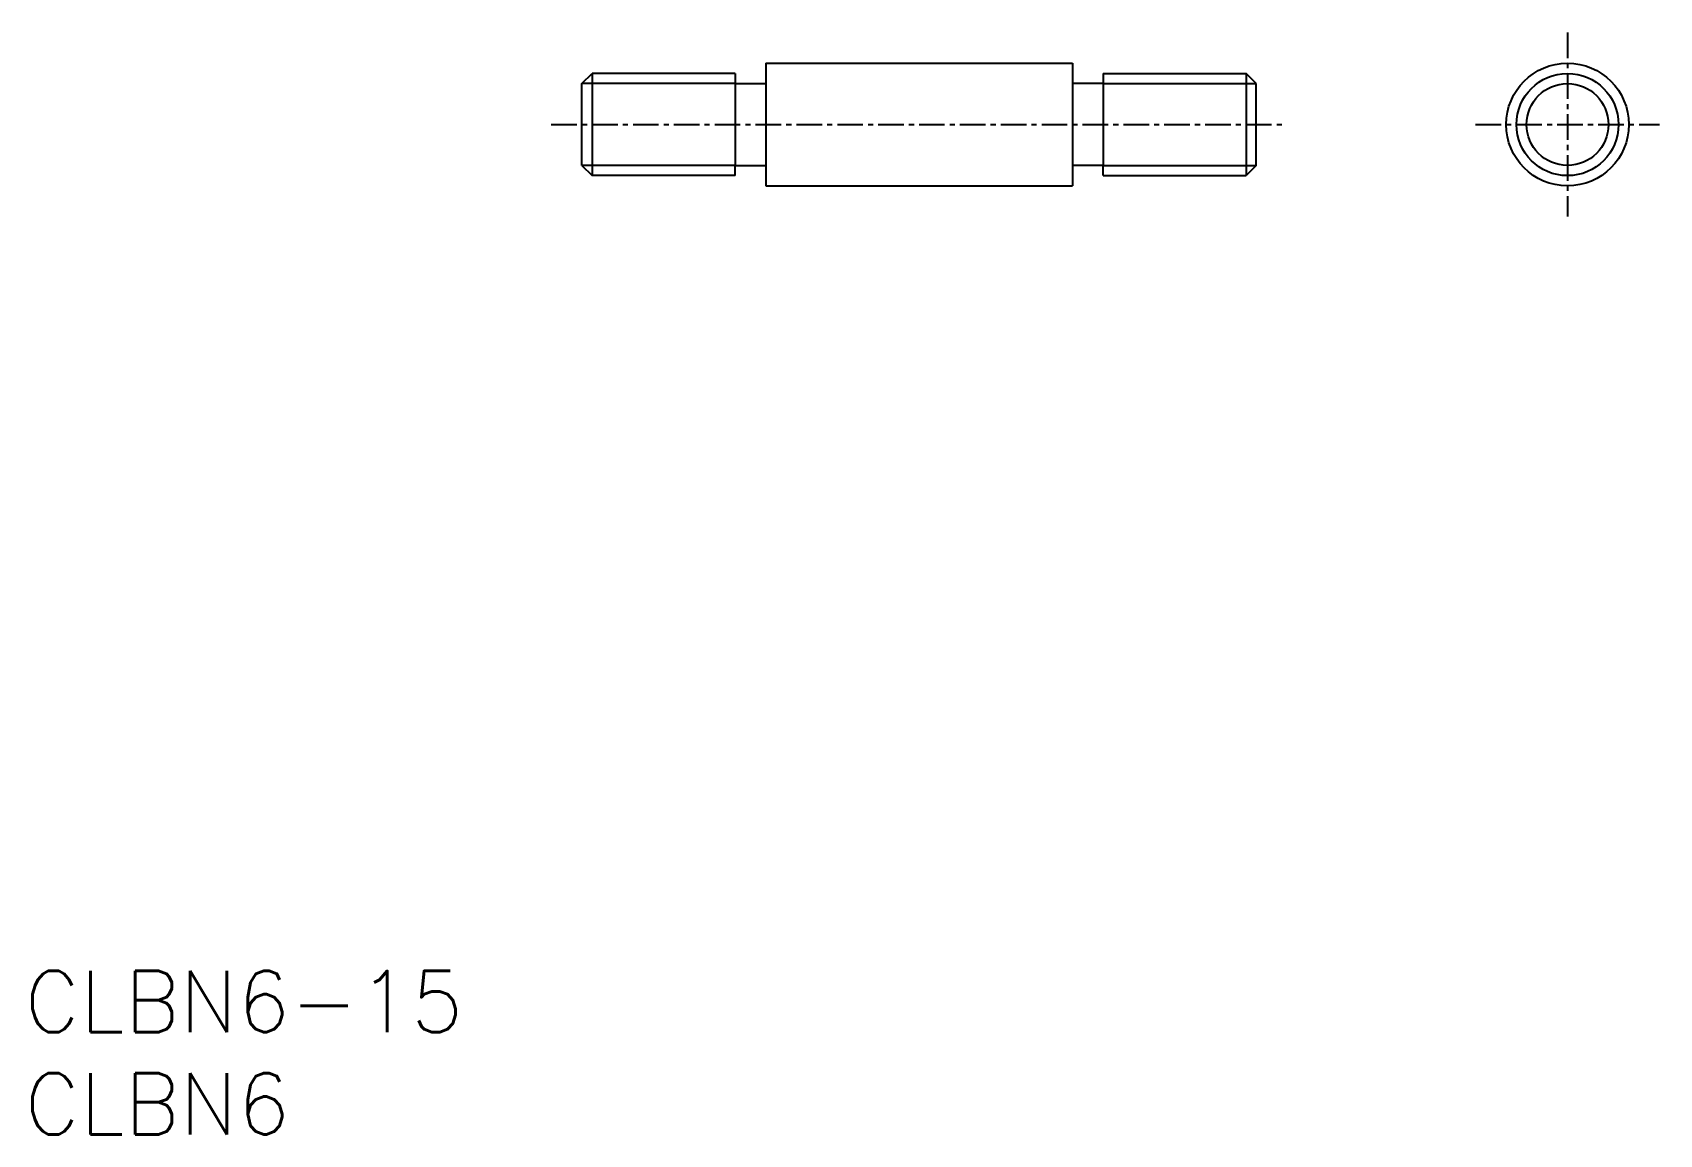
# Model space of a CAD drawing. Extents: x 45.2 to 124.8, y 37.3 to 91.2.
import ezdxf
from ezdxf.enums import TextEntityAlignment as Align

# ---------------------------------------------------------------- set-up
doc = ezdxf.new("R2010")
doc.units = 0
doc.linetypes.add('CENTER', pattern=[2, 1.25, -0.25, 0.25, -0.25])
doc.layers.get('0').update_dxf_attribs({"linetype": 'CONTINUOUS'})
doc.layers.add('CENTER', color=1, linetype='CENTER')
doc.styles.get("Standard").update_dxf_attribs({"font": 'txt.shx', "bigfont": 'extfont.shx'})

msp = doc.modelspace()

# ---------------------------------------------------------------- linework, layer by layer
for p, q in [((72.053, 88.695), (72.553, 89.195)), ((79.553, 89.195), (72.553, 89.195)), ((72.553, 89.195), (72.553, 84.195)), ((79.553, 89.195), (79.553, 88.695)), ((97.553, 89.195), (97.553, 88.695)), ((97.553, 89.195), (104.553, 89.195)), ((104.553, 89.195), (104.553, 84.195)), ((105.053, 88.695), (104.553, 89.195)), ((72.053, 84.695), (72.053, 88.695)), ((79.553, 88.695), (81.053, 88.695)), ((79.553, 88.695), (79.553, 84.695)), ((97.553, 88.695), (96.053, 88.695)), ((97.553, 88.695), (97.553, 84.695)), ((105.053, 84.695), (105.053, 88.695)), ((72.053, 84.695), (72.553, 84.195)), ((79.553, 84.195), (79.553, 84.695)), ((79.553, 84.695), (81.053, 84.695)), ((97.553, 84.695), (96.053, 84.695)), ((97.553, 84.195), (97.553, 84.695)), ((105.053, 84.695), (104.553, 84.195)), ((79.553, 84.195), (72.553, 84.195)), ((97.553, 84.195), (104.553, 84.195))]:
    msp.add_line(p, q)
at = {"color": 7, "linetype": 'CONTINUOUS'}
for p, q in [((81.053, 89.695), (96.053, 89.695)), ((81.053, 89.695), (81.053, 83.695)), ((96.053, 89.695), (96.053, 83.695)), ((81.053, 83.695), (96.053, 83.695))]:
    msp.add_line(p, q, dxfattribs=at)
at = {"color": 3}
for p, q in [((79.553, 88.695), (72.053, 88.695)), ((97.553, 88.695), (105.053, 88.695)), ((79.553, 84.695), (72.053, 84.695)), ((97.553, 84.695), (105.053, 84.695))]:
    msp.add_line(p, q, dxfattribs=at)
at = {"color": 7, "linetype": 'CONTINUOUS'}
for radius in [3, 2.5]:
    msp.add_circle((120.283, 86.695), radius, dxfattribs=at)
at = {"color": 3, "linetype": 'CONTINUOUS'}
msp.add_circle((120.283, 86.695), 2, dxfattribs=at)
at = {"layer": 'CENTER', "color": 1, "linetype": 'CENTER'}
for p, q in [((120.283, 91.195), (120.283, 82.195)), ((70.553, 86.695), (106.553, 86.695)), ((115.783, 86.695), (124.783, 86.695))]:
    msp.add_line(p, q, dxfattribs=at)

# ---------------------------------------------------------------- texts
at = {"color": 7, "linetype": 'CONTINUOUS'}
for s, p in [('CLBN6-15', (44.782, 43.795)), ('CLBN6', (44.782, 38.795))]:
    msp.add_text(s, height=3, dxfattribs=at).set_placement(p, align=Align.MIDDLE_LEFT)

doc.saveas('drawing.dxf')
